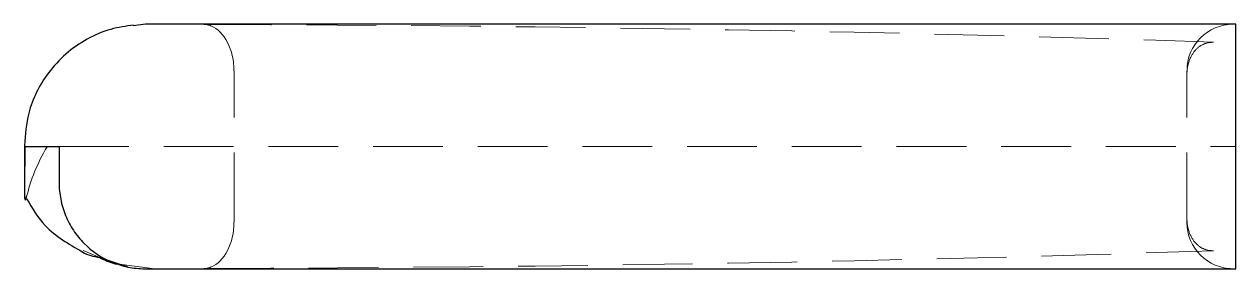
# Model space of a CAD drawing. Header units: millimetres. Extents: x 99 to 248, y 64 to 183.
# Drawn here: x 226.01 to 248.06, y 63.79 to 68.23 of the extents above.
import ezdxf

# ---------------------------------------------------------------- set-up
doc = ezdxf.new("R2010")
doc.units = ezdxf.units.MM
doc.linetypes.add('HIDDEN', pattern=[1.905, 1.27, -0.635])

msp = doc.modelspace()

# ---------------------------------------------------------------- linework, layer by layer
at = {"color": 7, "linetype": 'Continuous', "lineweight": 25}
for p, q in [((228.219, 68.233), (228.004, 68.205)), ((228.235, 68.233), (228.219, 68.233)), ((248.06, 68.233), (228.235, 68.233)), ((248.06, 66.041), (248.06, 68.233)), ((226.016, 66.029), (226.016, 65.197)), ((226.023, 66.01), (226.647, 66.01)), ((226.647, 66.01), (226.647, 65.355)), ((248.06, 65.363), (248.06, 66.041)), ((248.06, 63.787), (248.06, 65.363)), ((228.208, 63.787), (228.235, 63.787)), ((228.235, 63.787), (248.06, 63.787))]:
    msp.add_line(p, q, dxfattribs=at)
at = {"color": 7, "linetype": 'HIDDEN', "lineweight": 18}
for p, q in [((229.831, 64.632), (229.831, 67.388)), ((247.171, 64.632), (247.171, 67.388)), ((226.647, 66.01), (248.06, 66.01)), ((227.084, 64.116), (227.388, 63.992)), ((227.388, 63.992), (227.896, 63.83)), ((227.791, 63.864), (228.393, 63.787))]:
    msp.add_line(p, q, dxfattribs=at)
for centre, start, end in [((248.015, 67.388), 90, 180), ((248.015, 64.632), 180, 270)]:
    msp.add_arc(centre, 0.845, start, end, dxfattribs=at)
for centre, major_axis, ratio, start_param, end_param in [((227.165, 66.015), (39.167, 0), 0.056645, 1.020232, 1.516656), ((229.266, 67.388), (0, 0.845), 0.667799, 4.712389, 6.020844), ((228.235, 66.006), (1.973, 1.973), 0.514618, 2.04607, 2.458283), ((229.266, 64.632), (0, 0.845), 0.667799, 3.403934, 4.712389), ((227.165, 66.006), (39.167, 0), 0.056645, 4.766529, 5.262953)]:
    msp.add_ellipse(centre, major_axis=major_axis, ratio=ratio, start_param=start_param, end_param=end_param, dxfattribs=at)
at = {"color": 7, "linetype": 'Continuous', "lineweight": 25}
for points, knots in [([(228.004, 68.217), (227.865, 68.198), (227.575, 68.157), (227.151, 67.975), (226.763, 67.706), (226.362, 67.272), (226.07, 66.695), (226.032, 66.226), (226.016, 66.03)], [0, 0, 0, 0, 0.133151, 0.276465, 0.423184, 0.566585, 0.818194, 1, 1, 1, 1]), ([(226.023, 66.01), (226.023, 65.895), (226.023, 65.78), (226.021, 65.552), (226.019, 65.439), (226.016, 65.228), (226.014, 65.125), (226.024, 65.046), (226.029, 65.035), (226.045, 65.05), (226.055, 65.077), (226.064, 65.117)], [0, 0, 0, 0, 0.25, 0.25, 0.5, 0.5, 0.75, 0.75, 0.875, 0.875, 1, 1, 1, 1]), ([(226.648, 65.355), (226.648, 65.252), (226.658, 65.151), (226.698, 64.951), (226.728, 64.852), (226.805, 64.662), (226.852, 64.572), (226.965, 64.401), (227.03, 64.321), (227.246, 64.104), (227.42, 63.987), (227.702, 63.869), (227.8, 63.839), (227.951, 63.808), (228.002, 63.8), (228.105, 63.79), (228.157, 63.789), (228.208, 63.787)], [0, 0, 0, 0, 0.125, 0.125, 0.25, 0.25, 0.375, 0.375, 0.5, 0.5, 0.75, 0.75, 0.875, 0.875, 0.9375, 0.9375, 1, 1, 1, 1]), ([(226.057, 65.06), (226.16, 64.887), (226.406, 64.475), (226.827, 64.236), (227.07, 64.097)], [0, 0, 0, 0, 0.419665, 1, 1, 1, 1]), ([(227.07, 64.097), (227.073, 64.095), (227.164, 64.03), (227.278, 64.011), (227.388, 63.992)], [0, 0, 0, 0, 0.028978, 1, 1, 1, 1]), ([(227.388, 63.992), (227.479, 63.946), (227.607, 63.88), (227.749, 63.867), (227.791, 63.864)], [0, 0, 0, 0, 0.705897, 1, 1, 1, 1])]:
    msp.add_open_spline(points, degree=3, knots=knots, dxfattribs=at)
at = {"color": 7, "linetype": 'HIDDEN', "lineweight": 18}
for points in [[(229.413, 68.204), (229.371, 68.221), (229.327, 68.23), (229.284, 68.23)], [(226.213, 66.01), (226.147, 66.01), (226.083, 66.01), (226.024, 66.01)], [(229.284, 63.79), (229.327, 63.79), (229.37, 63.799), (229.413, 63.816)]]:
    msp.add_open_spline(points, degree=3, dxfattribs=at)
for points in [[(247.656, 67.905), (247.601, 67.907), (247.548, 67.899), (247.442, 67.859), (247.39, 67.828), (247.295, 67.733), (247.252, 67.669), (247.189, 67.509), (247.171, 67.413), (247.171, 67.314)], [(247.171, 64.706), (247.171, 64.607), (247.189, 64.512), (247.252, 64.352), (247.295, 64.288), (247.39, 64.193), (247.441, 64.161), (247.547, 64.121), (247.601, 64.113), (247.656, 64.115)]]:
    msp.add_open_spline(points, degree=3, knots=[0, 0, 0, 0, 0.25, 0.25, 0.5, 0.5, 0.75, 0.75, 1, 1, 1, 1], dxfattribs=at)

doc.saveas('drawing.dxf')
